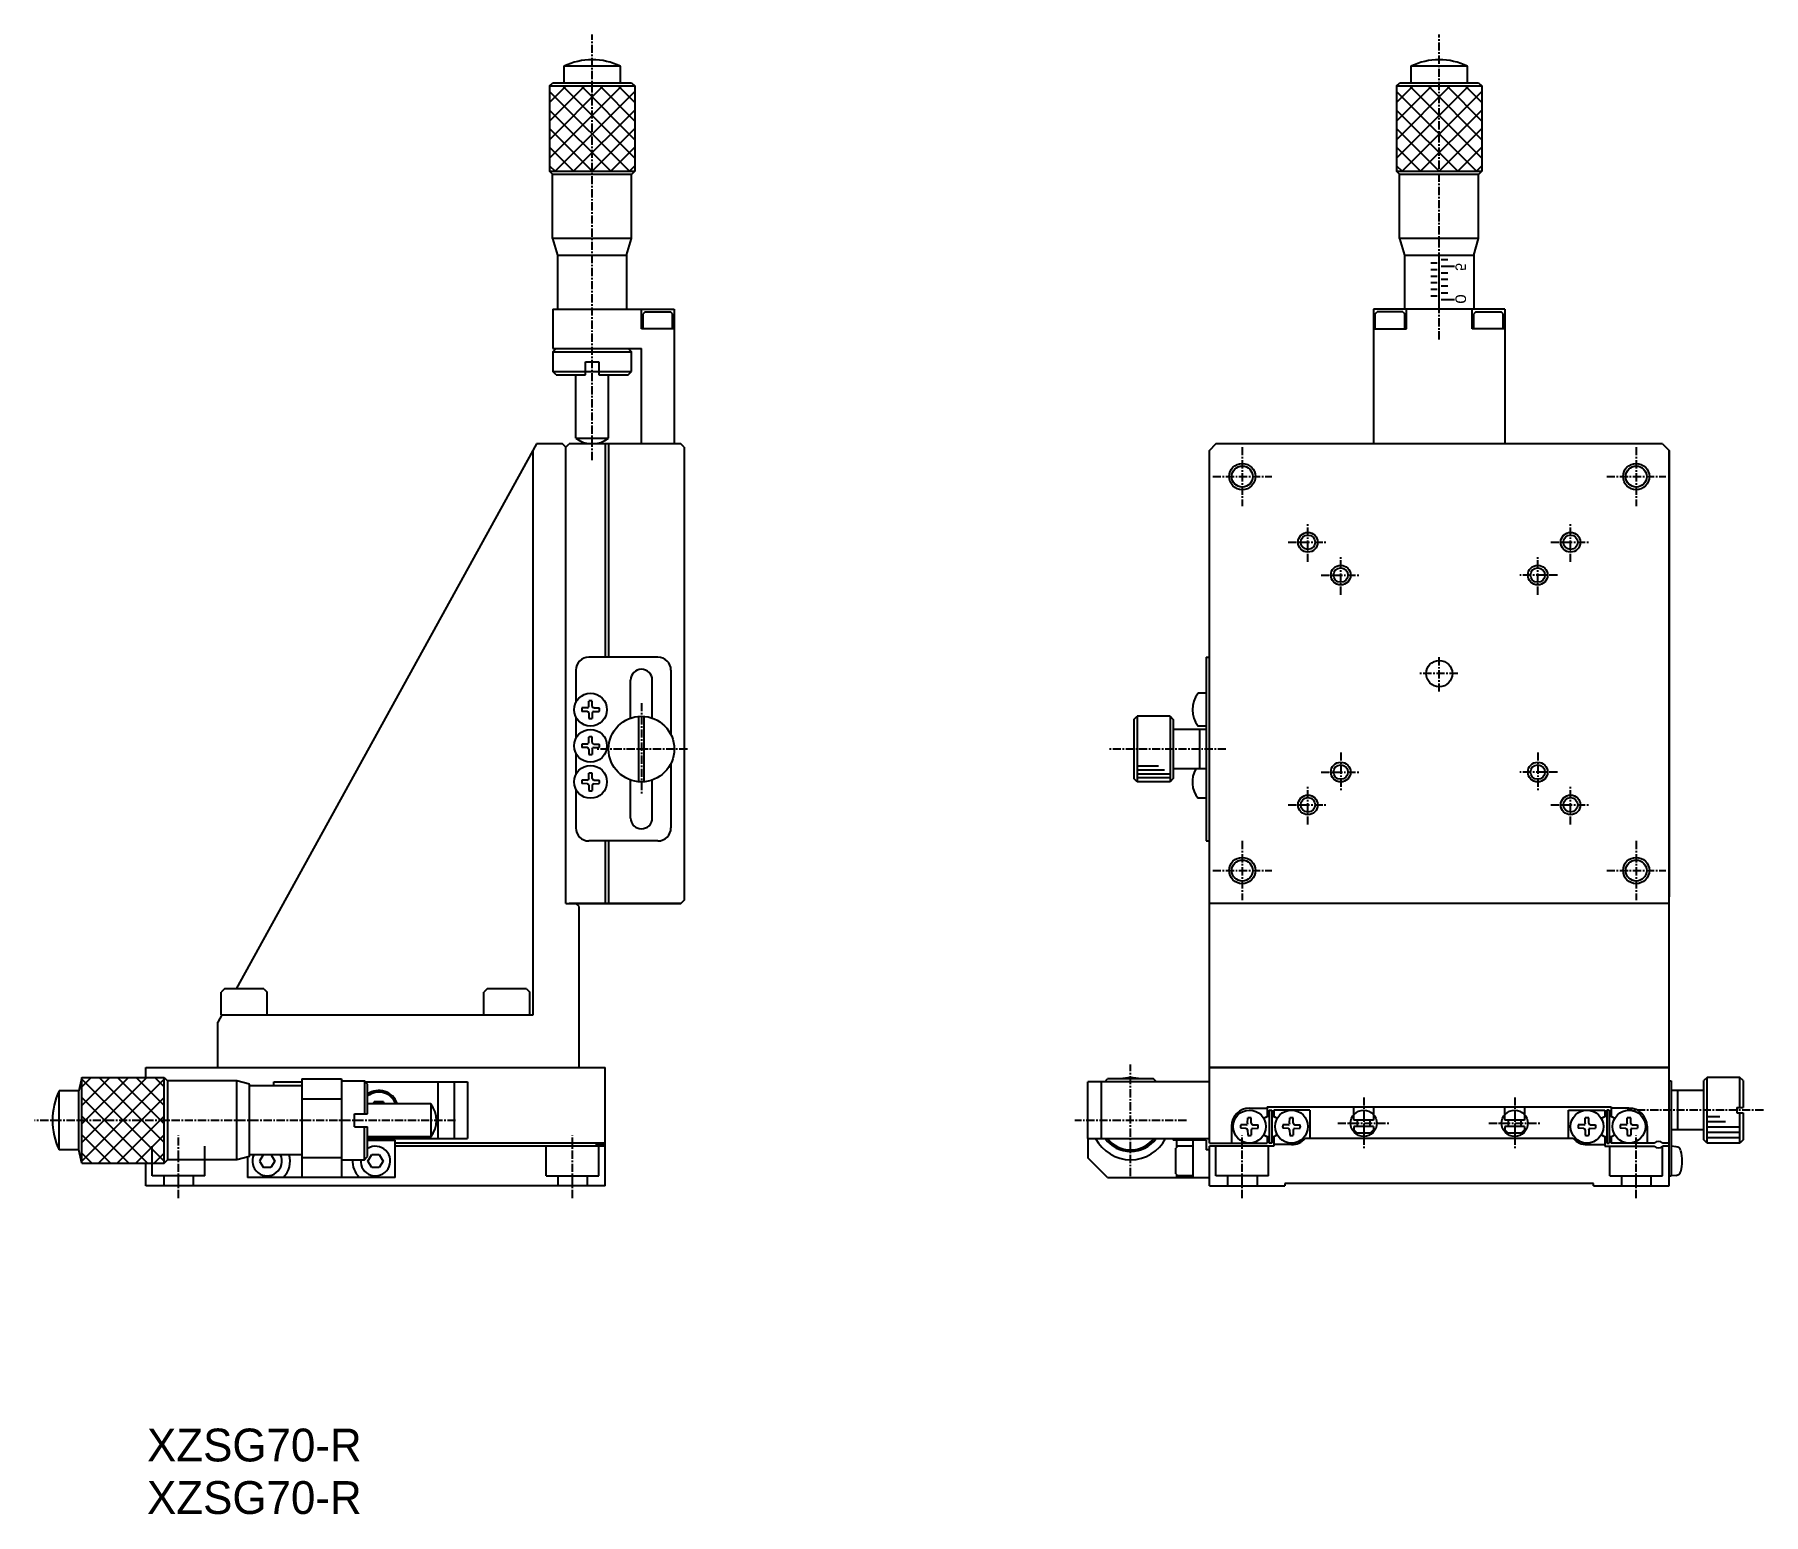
# Model space of a CAD drawing. Extents: x 40 to 303, y -1 to 225.
import ezdxf

# ---------------------------------------------------------------- set-up
doc = ezdxf.new("R2010")
doc.units = 0
doc.linetypes.add('CENTER', pattern=[2, 1.25, -0.25, 0.25, -0.25])
doc.layers.get('0').update_dxf_attribs({"linetype": 'CONTINUOUS'})
doc.layers.add('CENTER', color=1, linetype='CENTER')

msp = doc.modelspace()

# ---------------------------------------------------------------- linework, layer by layer
at = {"color": 3, "linetype": 'CONTINUOUS'}
for p, q in [((128.86, 219.81), (120.26, 219.81)), ((257.86, 219.81), (249.26, 219.81)), ((118.06, 214.28), (120.59, 216.81)), ((118.06, 211.45), (123.42, 216.81)), ((118.06, 208.62), (126.25, 216.81)), ((118.06, 205.8), (129.07, 216.81)), ((118.06, 216.81), (131.06, 216.81)), ((118.06, 215.97), (130.22, 203.81)), ((118.9, 203.81), (131.06, 215.97)), ((120.04, 216.81), (131.06, 205.8)), ((122.87, 216.81), (131.06, 208.62)), ((125.7, 216.81), (131.06, 211.45)), ((128.53, 216.81), (131.06, 214.28)), ((247.06, 214.28), (249.59, 216.81)), ((247.06, 211.45), (252.42, 216.81)), ((247.06, 208.62), (255.24, 216.81)), ((247.06, 205.8), (258.07, 216.81)), ((247.06, 216.81), (260.06, 216.81)), ((247.06, 215.97), (259.22, 203.81)), ((247.9, 203.81), (260.06, 215.97)), ((249.04, 216.81), (260.06, 205.8)), ((251.87, 216.81), (260.06, 208.62)), ((254.7, 216.81), (260.06, 211.45)), ((257.53, 216.81), (260.06, 214.28)), ((118.06, 213.14), (127.39, 203.81)), ((121.73, 203.81), (131.06, 213.14)), ((247.06, 213.14), (256.39, 203.81)), ((250.73, 203.81), (260.06, 213.14)), ((118.06, 210.31), (124.56, 203.81)), ((124.56, 203.81), (131.06, 210.31)), ((247.06, 210.31), (253.56, 203.81)), ((253.56, 203.81), (260.06, 210.31)), ((118.06, 207.48), (121.73, 203.81)), ((127.39, 203.81), (131.06, 207.48)), ((247.06, 207.48), (250.73, 203.81)), ((256.39, 203.81), (260.06, 207.48)), ((118.06, 204.65), (118.9, 203.81)), ((118.06, 203.81), (131.06, 203.81)), ((130.22, 203.81), (131.06, 204.65)), ((247.06, 204.65), (247.9, 203.81)), ((247.06, 203.81), (260.06, 203.81)), ((259.22, 203.81), (260.06, 204.65)), ((253.26, 189.81), (252.26, 189.81)), ((253.56, 182.81), (253.56, 191.06)), ((254.86, 190.31), (253.86, 190.31)), ((253.26, 188.81), (252.26, 188.81)), ((253.26, 187.81), (252.26, 187.81)), ((255.86, 189.31), (253.86, 189.31)), ((254.86, 188.31), (253.86, 188.31)), ((254.86, 187.31), (253.86, 187.31)), ((253.26, 186.81), (252.26, 186.81)), ((253.26, 185.81), (252.26, 185.81)), ((253.26, 184.81), (252.26, 184.81)), ((254.86, 186.31), (253.86, 186.31)), ((253.86, 185.31), (254.86, 185.31)), ((253.86, 184.31), (255.86, 184.31)), ((118.56, 176.31), (130.56, 176.31)), ((118.56, 173.31), (123.56, 173.31)), ((125.56, 173.31), (130.56, 173.31)), ((122.06, 163.19), (127.06, 163.19)), ((207.56, 120.81), (207.56, 110.81)), ((212.56, 120.81), (212.56, 110.81)), ((210.83, 113.21), (207.56, 113.21)), ((211.7, 112.61), (207.56, 112.61)), ((212.56, 112.01), (207.56, 112.01)), ((212.56, 111.41), (207.56, 111.41)), ((43.36, 54.76), (43.36, 63.76)), ((46.86, 52.74), (46.86, 65.78)), ((51.1, 65.78), (46.86, 61.53)), ((53.93, 65.78), (46.86, 58.71)), ((56.76, 65.78), (46.86, 55.88)), ((48.27, 65.78), (46.86, 64.36)), ((59.36, 65.55), (46.86, 53.05)), ((59.36, 53.05), (46.86, 65.55)), ((59.36, 55.88), (49.46, 65.78)), ((59.36, 58.71), (52.29, 65.78)), ((59.36, 61.53), (55.12, 65.78)), ((59.36, 64.36), (57.94, 65.78)), ((59.36, 52.74), (59.36, 65.78)), ((89.86, 65.26), (89.86, 60.26)), ((294.36, 55.81), (294.36, 65.81)), ((299.36, 61.21), (299.36, 65.81)), ((56.84, 52.74), (46.86, 62.72)), ((59.36, 62.72), (49.38, 52.74)), ((99.98, 61.76), (99.98, 56.76)), ((54.01, 52.74), (46.86, 59.89)), ((59.36, 59.89), (52.21, 52.74)), ((89.86, 53.26), (89.86, 58.26)), ((296.27, 59.81), (294.36, 59.81)), ((297.18, 59.01), (294.36, 59.01)), ((299.36, 58.21), (294.36, 58.21)), ((299.36, 55.81), (299.36, 60.41)), ((51.18, 52.74), (46.86, 57.06)), ((59.36, 57.06), (55.04, 52.74)), ((57.56, 50.81), (57.56, 55.31)), ((65.56, 50.81), (65.56, 55.31)), ((117.56, 50.81), (117.56, 55.31)), ((125.56, 50.81), (125.56, 55.31)), ((219.56, 50.81), (219.56, 55.31)), ((227.56, 50.81), (227.56, 55.31)), ((279.56, 50.81), (279.56, 55.31)), ((299.36, 57.41), (294.36, 57.41)), ((299.36, 56.61), (294.36, 56.61)), ((48.35, 52.74), (46.86, 54.24)), ((59.36, 54.24), (57.87, 52.74)), ((287.56, 50.81), (287.56, 55.26)), ((65.56, 50.81), (57.56, 50.81)), ((59.31, 50.81), (59.31, 49.31)), ((63.81, 50.81), (63.81, 49.31)), ((117.56, 50.81), (125.56, 50.81)), ((119.31, 50.81), (119.31, 49.31)), ((123.81, 50.81), (123.81, 49.31)), ((227.56, 50.81), (219.56, 50.81)), ((221.31, 50.81), (221.31, 49.31)), ((225.81, 50.81), (225.81, 49.31)), ((279.56, 50.81), (287.56, 50.81)), ((281.31, 50.81), (281.31, 49.31)), ((285.81, 50.81), (285.81, 49.31))]:
    msp.add_line(p, q, dxfattribs=at)
at = {"color": 7, "linetype": 'CONTINUOUS'}
for p, q in [((120.26, 219.81), (120.26, 217.31)), ((128.86, 217.31), (128.86, 219.81)), ((249.26, 219.81), (249.26, 217.31)), ((257.86, 217.31), (257.86, 219.81)), ((118.06, 216.81), (118.56, 217.31)), ((118.06, 216.81), (118.06, 203.81)), ((118.56, 217.31), (130.56, 217.31)), ((130.56, 217.31), (131.06, 216.81)), ((131.06, 216.81), (131.06, 203.81)), ((247.06, 216.81), (247.56, 217.31)), ((247.06, 216.81), (247.06, 203.81)), ((247.56, 217.31), (259.56, 217.31)), ((259.56, 217.31), (260.06, 216.81)), ((260.06, 216.81), (260.06, 203.81)), ((118.56, 203.31), (118.06, 203.81)), ((118.52, 193.56), (118.52, 203.31)), ((130.56, 203.31), (118.56, 203.31)), ((131.06, 203.81), (130.56, 203.31)), ((130.56, 193.56), (130.56, 203.31)), ((247.56, 203.31), (247.06, 203.81)), ((247.52, 193.56), (247.52, 203.31)), ((259.56, 203.31), (247.56, 203.31)), ((260.06, 203.81), (259.56, 203.31)), ((259.56, 193.56), (259.56, 203.31)), ((130.56, 193.56), (118.56, 193.56)), ((119.31, 191.06), (118.56, 193.56)), ((129.81, 191.06), (130.56, 193.56)), ((259.56, 193.56), (247.56, 193.56)), ((248.31, 191.06), (247.56, 193.56)), ((258.81, 191.06), (259.56, 193.56)), ((119.31, 191.06), (129.81, 191.06)), ((119.31, 182.81), (119.31, 191.06)), ((129.81, 191.06), (129.81, 182.81)), ((248.31, 191.06), (258.81, 191.06)), ((248.31, 182.81), (248.31, 191.06)), ((258.81, 191.06), (258.81, 182.81)), ((118.56, 182.81), (118.56, 176.81)), ((118.56, 182.81), (137.06, 182.81)), ((132.06, 179.81), (132.06, 182.81)), ((132.61, 182.41), (132.31, 182.11)), ((132.31, 179.81), (132.31, 182.11)), ((132.61, 182.41), (136.51, 182.41)), ((136.81, 182.11), (136.51, 182.41)), ((136.81, 179.81), (136.81, 182.11)), ((137.06, 182.81), (137.06, 162.31)), ((243.56, 182.81), (243.56, 162.26)), ((263.56, 182.81), (243.56, 182.81)), ((243.81, 182.11), (244.11, 182.41)), ((243.81, 179.81), (243.81, 182.11)), ((248.01, 182.41), (244.11, 182.41)), ((248.01, 182.41), (248.31, 182.11)), ((248.31, 179.81), (248.31, 182.11)), ((248.56, 179.81), (248.56, 182.81)), ((258.56, 179.81), (258.56, 182.81)), ((259.11, 182.41), (258.81, 182.11)), ((258.81, 179.81), (258.81, 182.11)), ((259.11, 182.41), (263.01, 182.41)), ((263.31, 182.11), (263.01, 182.41)), ((263.31, 179.81), (263.31, 182.11)), ((263.56, 182.81), (263.56, 162.26)), ((137.06, 179.81), (132.06, 179.81)), ((243.56, 179.81), (248.56, 179.81)), ((263.56, 179.81), (258.56, 179.81)), ((118.56, 176.31), (119.06, 176.81)), ((118.56, 176.81), (132.06, 176.81)), ((130.06, 176.81), (130.56, 176.31)), ((132.06, 162.31), (132.06, 176.81)), ((118.56, 176.31), (118.56, 173.31)), ((123.56, 172.81), (123.56, 174.81)), ((123.56, 174.81), (125.56, 174.81)), ((125.56, 174.81), (125.56, 172.81)), ((130.56, 173.31), (130.56, 176.31)), ((119.06, 172.81), (118.56, 173.31)), ((119.06, 172.81), (123.56, 172.81)), ((122.06, 163.19), (122.06, 172.81)), ((123.56, 173.31), (125.56, 173.31)), ((125.56, 172.81), (130.06, 172.81)), ((127.06, 163.19), (127.06, 172.81)), ((130.06, 172.81), (130.56, 173.31)), ((116.06, 162.31), (70.36, 79.31)), ((115.56, 75.31), (115.56, 161.22)), ((120.06, 162.31), (116.06, 162.31)), ((120.56, 161.81), (120.06, 162.31)), ((120.56, 161.81), (121.06, 162.31)), ((120.56, 161.81), (121.06, 162.31)), ((120.56, 92.31), (120.56, 161.81)), ((138.06, 162.31), (121.06, 162.31)), ((126.56, 162.31), (126.56, 129.81)), ((127.06, 162.31), (127.06, 129.81)), ((138.56, 161.81), (138.06, 162.31)), ((138.56, 161.81), (138.56, 92.81)), ((218.56, 161.31), (219.56, 162.31)), ((219.56, 162.31), (218.56, 161.31)), ((218.56, 67.31), (218.56, 161.31)), ((287.56, 162.31), (219.56, 162.31)), ((287.56, 162.31), (219.56, 162.31)), ((287.56, 162.31), (288.56, 161.31)), ((287.56, 162.31), (288.56, 161.31)), ((288.56, 67.31), (288.56, 161.31)), ((288.56, 161.31), (288.56, 93.31)), ((134.56, 129.81), (124.06, 129.81)), ((218.06, 129.81), (218.06, 101.81)), ((218.06, 129.81), (218.56, 129.81)), ((122.06, 127.81), (122.06, 122.9)), ((136.56, 127.81), (136.56, 117.99)), ((130.41, 120.45), (130.41, 126.31)), ((133.71, 120.59), (133.71, 126.31)), ((218.06, 124.31), (216.84, 124.31)), ((123.83, 122.08), (122.98, 122.07)), ((123.83, 121.54), (122.98, 121.55)), ((123.83, 122.08), (123.96, 122.14)), ((123.83, 121.54), (123.96, 121.48)), ((124.03, 122.31), (123.96, 122.14)), ((124.03, 121.31), (123.96, 121.48)), ((124.03, 122.31), (124.05, 123.13)), ((124.03, 121.31), (124.05, 120.49)), ((124.58, 122.31), (124.57, 123.13)), ((124.58, 121.31), (124.57, 120.49)), ((124.58, 122.31), (124.66, 122.14)), ((124.58, 121.31), (124.66, 121.48)), ((124.79, 122.08), (124.66, 122.14)), ((124.79, 121.54), (124.66, 121.48)), ((124.79, 122.08), (125.63, 122.07)), ((124.79, 121.54), (125.63, 121.55)), ((122.06, 120.72), (122.06, 117.4)), ((131.66, 110.83), (131.66, 120.79)), ((132.46, 110.83), (132.46, 120.79)), ((207.06, 120.31), (207.56, 120.81)), ((207.06, 120.31), (207.06, 111.31)), ((212.56, 120.81), (207.56, 120.81)), ((212.56, 120.81), (213.06, 120.31)), ((213.06, 120.31), (213.06, 111.31)), ((218.06, 118.81), (213.06, 118.81)), ((218.06, 119.31), (216.84, 119.31)), ((217.06, 118.81), (217.06, 112.81)), ((123.83, 116.58), (122.98, 116.57)), ((123.83, 116.04), (122.98, 116.05)), ((123.83, 116.58), (123.96, 116.64)), ((123.83, 116.04), (123.96, 115.98)), ((124.03, 116.81), (123.96, 116.64)), ((124.03, 115.81), (123.96, 115.98)), ((124.03, 116.81), (124.05, 117.63)), ((124.58, 116.81), (124.57, 117.63)), ((124.58, 116.81), (124.66, 116.64)), ((124.58, 115.81), (124.66, 115.98)), ((124.79, 116.58), (124.66, 116.64)), ((124.79, 116.04), (124.66, 115.98)), ((124.79, 116.58), (125.63, 116.57)), ((124.79, 116.04), (125.63, 116.05)), ((122.06, 115.22), (122.06, 111.9)), ((124.03, 115.81), (124.05, 114.99)), ((124.58, 115.81), (124.57, 114.99)), ((136.56, 113.63), (136.56, 103.81)), ((123.83, 111.08), (122.98, 111.07)), ((123.83, 111.08), (123.96, 111.14)), ((124.03, 111.31), (123.96, 111.14)), ((124.03, 111.31), (124.05, 112.13)), ((124.58, 111.31), (124.57, 112.13)), ((124.58, 111.31), (124.66, 111.14)), ((124.79, 111.08), (124.66, 111.14)), ((124.79, 111.08), (125.63, 111.07)), ((130.41, 105.31), (130.41, 111.16)), ((133.71, 105.31), (133.71, 111.02)), ((207.56, 110.81), (207.06, 111.31)), ((212.56, 110.81), (207.56, 110.81)), ((213.06, 111.31), (212.56, 110.81)), ((218.06, 112.81), (213.06, 112.81)), ((122.06, 109.72), (122.06, 103.81)), ((123.83, 110.54), (122.98, 110.55)), ((123.83, 110.54), (123.96, 110.48)), ((124.03, 110.31), (123.96, 110.48)), ((124.03, 110.31), (124.05, 109.49)), ((124.58, 110.31), (124.57, 109.49)), ((124.58, 110.31), (124.66, 110.48)), ((124.79, 110.54), (124.66, 110.48)), ((124.79, 110.54), (125.63, 110.55)), ((218.06, 108.31), (216.84, 108.31)), ((134.56, 101.81), (124.06, 101.81)), ((126.56, 101.81), (126.56, 92.31)), ((127.06, 101.81), (127.06, 92.31)), ((218.06, 101.81), (218.56, 101.81)), ((120.56, 92.31), (138.06, 92.31)), ((138.06, 92.31), (121.06, 92.31)), ((122.56, 91.81), (122.06, 92.31)), ((138.56, 92.81), (138.06, 92.31)), ((138.06, 92.31), (138.56, 92.81)), ((288.56, 92.31), (218.56, 92.31)), ((122.56, 67.31), (122.56, 91.81)), ((68.56, 79.31), (68.06, 78.81)), ((74.56, 79.31), (68.56, 79.31)), ((74.56, 79.31), (75.06, 78.81)), ((108.56, 79.31), (108.06, 78.81)), ((114.56, 79.31), (108.56, 79.31)), ((114.56, 79.31), (115.06, 78.81)), ((68.06, 75.31), (68.06, 78.81)), ((75.06, 75.31), (75.06, 78.81)), ((108.06, 75.31), (108.06, 78.81)), ((115.06, 75.31), (115.06, 78.81)), ((68.16, 75.31), (67.56, 74.22)), ((67.56, 67.31), (67.56, 74.22)), ((68.06, 75.31), (115.56, 75.31)), ((56.56, 65.73), (56.56, 67.31)), ((56.56, 67.31), (126.56, 67.31)), ((126.56, 49.31), (126.56, 67.31)), ((288.56, 67.31), (218.56, 67.31)), ((218.56, 55.81), (218.56, 67.31)), ((218.56, 67.31), (288.56, 67.31)), ((288.56, 49.31), (288.56, 67.31)), ((46.36, 63.76), (43.36, 63.76)), ((46.86, 65.78), (46.36, 63.76)), ((46.36, 54.76), (46.36, 63.76)), ((46.86, 65.78), (59.36, 65.78)), ((59.36, 65.78), (59.86, 65.28)), ((59.86, 65.28), (59.86, 53.24)), ((70.43, 65.28), (59.86, 65.28)), ((72.36, 64.76), (70.43, 65.28)), ((70.43, 53.24), (70.43, 65.24)), ((72.36, 53.76), (72.36, 64.76)), ((80.36, 64.51), (72.36, 64.51)), ((76.06, 65.11), (80.36, 65.11)), ((76.06, 64.51), (76.06, 65.11)), ((80.36, 65.56), (80.36, 50.56)), ((80.36, 65.56), (86.36, 65.56)), ((86.36, 65.56), (86.36, 50.56)), ((86.36, 65.26), (89.86, 65.26)), ((90.36, 64.76), (89.86, 65.26)), ((90.01, 65.11), (105.56, 65.11)), ((90.36, 60.26), (90.36, 64.76)), ((101.06, 65.11), (101.06, 56.51)), ((103.56, 65.11), (103.56, 56.51)), ((105.56, 65.11), (105.56, 56.51)), ((200.06, 56.51), (200.06, 65.11)), ((218.56, 65.11), (200.06, 65.11)), ((202.06, 65.11), (202.06, 56.51)), ((202.61, 65.11), (203.06, 65.56)), ((210.06, 65.56), (203.06, 65.56)), ((210.51, 65.11), (210.06, 65.56)), ((288.56, 65.26), (288.86, 65.26)), ((288.86, 65.26), (288.86, 50.76)), ((293.86, 63.81), (288.86, 63.81)), ((289.86, 63.81), (289.86, 57.81)), ((294.36, 65.81), (293.86, 65.31)), ((293.86, 56.31), (293.86, 65.31)), ((299.36, 65.81), (294.36, 65.81)), ((299.86, 65.31), (299.36, 65.81)), ((299.86, 65.31), (299.86, 61.21)), ((80.36, 62.56), (86.36, 62.56)), ((99.98, 61.76), (90.36, 61.76)), ((91.16, 61.76), (91.34, 62.06)), ((92.78, 62.06), (91.34, 62.06)), ((92.95, 61.76), (92.78, 62.06)), ((224.66, 61.11), (227.36, 61.11)), ((227.36, 61.31), (227.36, 59.86)), ((227.36, 61.31), (279.76, 61.31)), ((227.66, 60.81), (227.66, 55.81)), ((227.66, 60.81), (228.06, 60.81)), ((228.06, 60.81), (228.06, 55.81)), ((233.86, 60.81), (228.36, 60.81)), ((228.36, 60.81), (228.36, 59.86)), ((233.86, 60.81), (233.86, 56.51)), ((240.56, 59.31), (240.56, 61.31)), ((243.56, 61.31), (243.56, 59.31)), ((263.56, 59.31), (263.56, 61.31)), ((266.56, 61.31), (266.56, 59.31)), ((273.26, 56.51), (273.26, 60.81)), ((273.26, 60.81), (278.76, 60.81)), ((278.76, 60.81), (278.76, 59.86)), ((279.06, 60.81), (279.06, 55.81)), ((279.46, 60.81), (279.06, 60.81)), ((279.46, 60.81), (279.46, 55.81)), ((279.76, 61.31), (279.76, 59.86)), ((282.46, 61.11), (279.76, 61.11)), ((298.86, 61.21), (299.86, 61.21)), ((298.86, 61.21), (298.86, 60.41)), ((88.36, 58.26), (88.36, 60.26)), ((88.36, 60.26), (90.36, 60.26)), ((88.36, 58.26), (90.36, 58.26)), ((90.36, 53.76), (90.36, 58.26)), ((221.91, 58.36), (221.91, 55.81)), ((224.18, 58.58), (223.33, 58.57)), ((224.18, 58.04), (223.33, 58.05)), ((224.18, 58.58), (224.31, 58.64)), ((224.18, 58.04), (224.31, 57.98)), ((224.38, 58.81), (224.31, 58.64)), ((224.38, 57.81), (224.31, 57.98)), ((224.38, 58.81), (224.4, 59.63)), ((224.93, 58.81), (224.92, 59.63)), ((224.93, 58.81), (225.01, 58.64)), ((224.93, 57.81), (225.01, 57.98)), ((225.14, 58.58), (225.01, 58.64)), ((225.14, 58.04), (225.01, 57.98)), ((225.14, 58.58), (225.98, 58.57)), ((225.14, 58.04), (225.98, 58.05)), ((227.06, 59.69), (227.36, 59.86)), ((228.66, 59.69), (228.36, 59.86)), ((230.58, 58.58), (229.73, 58.57)), ((230.58, 58.04), (229.73, 58.05)), ((230.58, 58.58), (230.71, 58.64)), ((230.58, 58.04), (230.71, 57.98)), ((230.78, 58.81), (230.71, 58.64)), ((230.78, 57.81), (230.71, 57.98)), ((230.78, 58.81), (230.8, 59.63)), ((231.33, 58.81), (231.32, 59.63)), ((231.33, 58.81), (231.41, 58.64)), ((231.33, 57.81), (231.41, 57.98)), ((231.54, 58.58), (231.41, 58.64)), ((231.54, 58.04), (231.41, 57.98)), ((231.54, 58.58), (232.38, 58.57)), ((231.54, 58.04), (232.38, 58.05)), ((243.56, 59.31), (240.56, 59.31)), ((243.56, 58.31), (240.56, 58.31)), ((240.56, 58.31), (240.56, 57.81)), ((241.06, 59.31), (241.06, 58.31)), ((243.06, 58.31), (243.06, 59.31)), ((243.56, 58.31), (243.56, 57.81)), ((266.56, 59.31), (263.56, 59.31)), ((266.56, 58.31), (263.56, 58.31)), ((263.56, 58.31), (263.56, 57.81)), ((264.06, 59.31), (264.06, 58.31)), ((266.06, 58.31), (266.06, 59.31)), ((266.56, 58.31), (266.56, 57.81)), ((275.58, 58.58), (274.73, 58.57)), ((275.58, 58.04), (274.73, 58.05)), ((275.58, 58.58), (275.71, 58.64)), ((275.58, 58.04), (275.71, 57.98)), ((275.78, 58.81), (275.71, 58.64)), ((275.78, 57.81), (275.71, 57.98)), ((275.78, 58.81), (275.8, 59.63)), ((276.33, 58.81), (276.32, 59.63)), ((276.33, 58.81), (276.41, 58.64)), ((276.33, 57.81), (276.41, 57.98)), ((276.54, 58.58), (276.41, 58.64)), ((276.54, 58.04), (276.41, 57.98)), ((276.54, 58.58), (277.38, 58.57)), ((276.54, 58.04), (277.38, 58.05)), ((278.46, 59.69), (278.76, 59.86)), ((280.06, 59.69), (279.76, 59.86)), ((281.98, 58.58), (281.13, 58.57)), ((281.98, 58.04), (281.13, 58.05)), ((281.98, 58.58), (282.11, 58.64)), ((281.98, 58.04), (282.11, 57.98)), ((282.18, 58.81), (282.11, 58.64)), ((282.18, 57.81), (282.11, 57.98)), ((282.18, 58.81), (282.2, 59.63)), ((282.73, 58.81), (282.72, 59.63)), ((282.73, 58.81), (282.81, 58.64)), ((282.73, 57.81), (282.81, 57.98)), ((282.94, 58.58), (282.81, 58.64)), ((282.94, 58.04), (282.81, 57.98)), ((282.94, 58.58), (283.78, 58.57)), ((282.94, 58.04), (283.78, 58.05)), ((285.21, 58.36), (285.21, 55.81)), ((298.86, 60.41), (299.86, 60.41)), ((299.86, 60.41), (299.86, 56.31)), ((99.98, 56.76), (90.36, 56.76)), ((90.36, 56.51), (105.56, 56.51)), ((90.36, 56.26), (94.56, 56.26)), ((94.56, 50.56), (94.56, 56.26)), ((126.56, 55.81), (94.56, 55.81)), ((126.56, 55.31), (94.56, 55.31)), ((125.16, 55.56), (125.16, 55.81)), ((125.16, 55.56), (126.56, 55.56)), ((200.06, 56.51), (218.56, 56.51)), ((200.06, 56.51), (200.06, 53.56)), ((213.06, 56.51), (213.06, 56.26)), ((218.06, 56.26), (213.06, 56.26)), ((213.76, 55.31), (213.46, 55.01)), ((213.56, 56.26), (213.56, 55.11)), ((216.06, 55.31), (213.76, 55.31)), ((216.06, 56.26), (216.06, 50.56)), ((216.06, 55.31), (216.06, 50.81)), ((218.06, 56.26), (218.06, 54.76)), ((218.56, 55.81), (227.36, 55.81)), ((228.36, 55.31), (218.56, 55.31)), ((218.56, 49.31), (218.56, 55.31)), ((224.38, 57.81), (224.4, 56.99)), ((224.93, 57.81), (224.92, 56.99)), ((227.06, 56.93), (227.36, 56.76)), ((227.36, 56.76), (227.36, 55.81)), ((228.06, 55.81), (227.66, 55.81)), ((228.66, 56.93), (228.36, 56.76)), ((228.36, 56.76), (228.36, 55.31)), ((231.06, 55.56), (228.36, 55.56)), ((230.78, 57.81), (230.8, 56.99)), ((231.33, 57.81), (231.32, 56.99)), ((273.98, 56.51), (233.14, 56.51)), ((241.06, 57.31), (240.56, 57.81)), ((243.06, 57.31), (241.06, 57.31)), ((243.06, 57.31), (243.56, 57.81)), ((264.06, 57.31), (263.56, 57.81)), ((266.06, 57.31), (264.06, 57.31)), ((266.06, 57.31), (266.56, 57.81)), ((275.78, 57.81), (275.8, 56.99)), ((276.06, 55.56), (278.76, 55.56)), ((276.33, 57.81), (276.32, 56.99)), ((278.46, 56.93), (278.76, 56.76)), ((278.76, 56.76), (278.76, 55.31)), ((278.76, 55.31), (286.3, 55.31)), ((279.06, 55.81), (279.46, 55.81)), ((280.06, 56.93), (279.76, 56.76)), ((279.76, 56.76), (279.76, 55.81)), ((286.3, 55.81), (279.76, 55.81)), ((282.18, 57.81), (282.2, 56.99)), ((282.73, 57.81), (282.72, 56.99)), ((288.56, 55.81), (287.62, 55.81)), ((288.56, 55.31), (287.62, 55.31)), ((293.86, 57.81), (288.86, 57.81)), ((289.64, 55.24), (288.86, 55.31)), ((294.36, 55.81), (293.86, 56.31)), ((299.36, 55.81), (294.36, 55.81)), ((299.86, 56.31), (299.36, 55.81)), ((46.36, 54.76), (43.36, 54.76)), ((46.86, 52.74), (46.36, 54.76)), ((46.86, 52.74), (59.36, 52.74)), ((56.56, 49.31), (56.56, 52.69)), ((59.36, 52.74), (59.86, 53.24)), ((70.43, 53.24), (59.86, 53.24)), ((72.36, 53.76), (70.43, 53.24)), ((72.06, 53.68), (72.06, 50.56)), ((80.36, 54.01), (72.36, 54.01)), ((74.45, 54.01), (73.9, 53.06)), ((73.9, 53.06), (74.48, 52.06)), ((76.21, 53.06), (75.64, 52.06)), ((75.67, 54.01), (76.21, 53.06)), ((86.36, 53.56), (80.36, 53.56)), ((86.36, 53.26), (89.86, 53.26)), ((89.86, 53.26), (90.36, 53.76)), ((90.4, 53.06), (90.98, 54.06)), ((90.98, 52.06), (90.4, 53.06)), ((90.98, 54.06), (92.14, 54.06)), ((92.14, 54.06), (92.71, 53.06)), ((92.71, 53.06), (92.14, 52.06)), ((203.06, 50.56), (200.06, 53.56)), ((213.46, 51.11), (213.46, 55.01)), ((218.56, 54.76), (218.06, 54.76)), ((94.56, 50.56), (72.06, 50.56)), ((75.64, 52.06), (74.48, 52.06)), ((92.14, 52.06), (90.98, 52.06)), ((203.06, 50.56), (218.56, 50.56)), ((213.46, 51.11), (213.76, 50.81)), ((213.56, 51.01), (213.56, 50.56)), ((216.06, 50.81), (213.76, 50.81)), ((288.86, 50.76), (288.56, 50.76)), ((289.64, 50.88), (288.86, 50.81)), ((126.56, 49.31), (56.56, 49.31)), ((218.56, 49.31), (230.06, 49.31)), ((230.06, 49.66), (230.06, 49.31)), ((277.06, 49.66), (230.06, 49.66)), ((277.06, 49.31), (277.06, 49.66)), ((277.06, 49.31), (288.56, 49.31))]:
    msp.add_line(p, q, dxfattribs=at)
at = {"color": 3, "linetype": 'CONTINUOUS'}
for centre, radius in [((223.56, 157.31), 2), ((283.56, 157.31), 2), ((233.56, 147.31), 1.5), ((273.56, 147.31), 1.5), ((238.56, 142.31), 1.5), ((268.56, 142.31), 1.5), ((238.56, 112.31), 1.5), ((268.56, 112.31), 1.5), ((233.56, 107.31), 1.5), ((273.56, 107.31), 1.5), ((223.56, 97.31), 2), ((283.56, 97.31), 2), ((242.06, 58.81), 2), ((265.06, 58.81), 2)]:
    msp.add_circle(centre, radius, dxfattribs=at)
at = {"color": 7, "linetype": 'CONTINUOUS'}
for centre, radius in [((223.56, 157.31), 1.6), ((283.56, 157.31), 1.6), ((233.56, 147.31), 1.1), ((273.56, 147.31), 1.1), ((238.56, 142.31), 1.1), ((268.56, 142.31), 1.1), ((253.56, 127.31), 2), ((124.31, 121.81), 2.5), ((124.31, 116.31), 2.5), ((132.06, 115.81), 5), ((124.31, 110.81), 2.5), ((238.56, 112.31), 1.1), ((268.56, 112.31), 1.1), ((233.56, 107.31), 1.1), ((273.56, 107.31), 1.1), ((223.56, 97.31), 1.6), ((283.56, 97.31), 1.6), ((224.66, 58.31), 2.5), ((231.06, 58.31), 2.5), ((276.06, 58.31), 2.5), ((282.46, 58.31), 2.5)]:
    msp.add_circle(centre, radius, dxfattribs=at)
for centre, radius, start, end in [((124.56, 211.06), 9.75, 63.8162, 116.1838), ((253.56, 211.06), 9.75, 63.8162, 116.1838), ((124.56, 166.31), 4, 231.3178, 308.6822), ((124.06, 127.81), 2, 90, 180), ((134.56, 127.81), 2, 0, 90), ((132.06, 126.31), 1.65, 0, 180), ((219.96, 121.81), 4, 141.3178, 218.6822), ((124.31, 121.81), 1.35, 168.8959, 191.1041), ((124.31, 121.81), 1.35, 78.8959, 101.1041), ((124.31, 121.81), 1.35, 348.8959, 11.1041), ((124.31, 121.81), 1.35, 258.8959, 281.1041), ((124.31, 116.31), 1.35, 168.8959, 191.1041), ((124.31, 116.31), 1.35, 78.8959, 101.1041), ((124.31, 116.31), 1.35, 348.8959, 11.1041), ((124.31, 116.31), 1.35, 258.8959, 281.1041), ((124.31, 110.81), 1.35, 168.8959, 191.1041), ((124.31, 110.81), 1.35, 78.8959, 101.1041), ((124.31, 110.81), 1.35, 348.8959, 11.1041), ((219.96, 110.81), 4, 150, 218.6822), ((124.31, 110.81), 1.35, 258.8959, 281.1041), ((124.06, 103.81), 2, 180, 270), ((132.06, 105.31), 1.65, 180, 0), ((134.56, 103.81), 2, 270, 0), ((52.98, 59.26), 10.62, 154.9423, 205.0577), ((92.06, 60.81), 3, 20.4873, 124.5181), ((92.06, 60.81), 2.75, 22.4463, 128.1835), ((206.56, 59.26), 6.5, 75.75, 104.25), ((96.86, 59.26), 4, 321.2775, 38.6822), ((224.66, 58.36), 2.75, 90, 180), ((282.46, 58.36), 2.75, 0, 90), ((224.66, 58.31), 1.35, 168.8959, 191.1041), ((224.66, 58.31), 1.35, 78.8959, 101.1041), ((224.66, 58.31), 1.35, 348.8959, 11.1041), ((227.86, 58.31), 1.59, 97.2376, 129.8488), ((227.97, 58.19), 1.75, 121.3783, 130.324), ((227.86, 58.31), 1.59, 50.1512, 82.7624), ((227.74, 58.19), 1.75, 49.676, 58.6217), ((231.06, 58.31), 1.35, 168.8959, 191.1041), ((231.06, 58.31), 1.35, 78.8959, 101.1041), ((231.06, 58.31), 1.35, 348.8959, 11.1041), ((276.06, 58.31), 1.35, 168.8959, 191.1041), ((276.06, 58.31), 1.35, 78.8959, 101.1041), ((276.06, 58.31), 1.35, 348.8959, 11.1041), ((279.26, 58.31), 1.59, 97.2376, 129.8488), ((279.37, 58.19), 1.75, 121.3783, 130.324), ((279.26, 58.31), 1.59, 50.1512, 82.7624), ((279.14, 58.19), 1.75, 49.676, 58.6217), ((282.46, 58.31), 1.35, 168.8959, 191.1041), ((282.46, 58.31), 1.35, 78.8959, 101.1041), ((282.46, 58.31), 1.35, 348.8959, 11.1041), ((91.56, 53.06), 2.25, 174.9003, 122.231), ((206.56, 59.26), 6, 207.2796, 332.7204), ((206.56, 59.26), 4.5, 217.6699, 322.3301), ((224.66, 58.31), 1.35, 258.8959, 281.1041), ((227.97, 58.42), 1.75, 229.676, 238.6217), ((227.86, 58.31), 1.59, 230.1512, 262.7624), ((227.86, 58.31), 1.59, 277.2376, 309.8488), ((227.74, 58.42), 1.75, 301.3783, 310.324), ((231.06, 58.31), 1.35, 258.8959, 281.1041), ((231.06, 58.31), 2.75, 270, 319.1148), ((276.06, 58.31), 2.75, 220.8852, 270), ((276.06, 58.31), 1.35, 258.8959, 281.1041), ((279.37, 58.42), 1.75, 229.676, 238.6217), ((279.26, 58.31), 1.59, 230.1512, 262.7624), ((279.26, 58.31), 1.59, 277.2376, 309.8488), ((279.14, 58.42), 1.75, 301.3783, 310.324), ((282.46, 58.31), 1.35, 258.8959, 281.1041), ((286.96, 55.06), 1, 48.5904, 131.4096), ((286.96, 56.06), 1, 228.5904, 311.4096), ((75.06, 53.06), 2.25, 155.025, 24.975), ((75.06, 53.06), 3.5, 314.4153, 15.7493), ((91.56, 53.06), 3.5, 176.7242, 225.5847), ((289.57, 54.44), 0.8, 15.4427, 85), ((284.56, 53.06), 6, 344.5573, 15.2816), ((289.57, 51.68), 0.8, 275, 344.5573)]:
    msp.add_arc(centre, radius, start, end, dxfattribs=at)
at = {"color": 3, "linetype": 'CONTINUOUS'}
msp.add_arc((206.56, 59.26), 4.75, 215.3765, 324.6235, dxfattribs=at)
at = {"layer": 'CENTER', "color": 1, "linetype": 'CENTER'}
for p, q in [((124.56, 159.84), (124.56, 224.64)), ((253.56, 178.19), (253.56, 224.64)), ((223.56, 161.81), (223.56, 152.81)), ((283.56, 161.81), (283.56, 152.81)), ((219.06, 157.31), (228.06, 157.31)), ((279.06, 157.31), (288.06, 157.31)), ((233.56, 144.31), (233.56, 150.31)), ((273.56, 144.31), (273.56, 150.31)), ((230.56, 147.31), (236.56, 147.31)), ((238.56, 139.31), (238.56, 145.31)), ((268.56, 139.31), (268.56, 145.31)), ((270.56, 147.31), (276.56, 147.31)), ((235.56, 142.31), (241.56, 142.31)), ((271.56, 142.31), (265.56, 142.31)), ((253.56, 124.56), (253.56, 129.96)), ((256.38, 127.31), (250.42, 127.31)), ((132.06, 122.81), (132.06, 108.81)), ((139.06, 115.81), (125.06, 115.81)), ((221.08, 115.81), (203.19, 115.81)), ((238.56, 115.31), (238.56, 109.31)), ((268.56, 115.31), (268.56, 109.31)), ((235.56, 112.31), (241.56, 112.31)), ((271.56, 112.31), (265.56, 112.31)), ((233.56, 104.31), (233.56, 110.31)), ((273.56, 104.31), (273.56, 110.31)), ((230.56, 107.31), (236.56, 107.31)), ((270.56, 107.31), (276.56, 107.31)), ((223.56, 101.81), (223.56, 92.81)), ((283.56, 101.81), (283.56, 92.81)), ((219.06, 97.31), (228.06, 97.31)), ((279.06, 97.31), (288.06, 97.31)), ((206.56, 50.76), (206.56, 67.76)), ((242.06, 62.76), (242.06, 54.86)), ((265.06, 62.76), (265.06, 54.86)), ((302.93, 60.81), (282.2, 60.81)), ((103.75, 59.26), (39.64, 59.26)), ((215.06, 59.26), (198.06, 59.26)), ((238.11, 58.81), (246.01, 58.81)), ((261.11, 58.81), (269.01, 58.81)), ((61.56, 47.41), (61.56, 56.94)), ((121.56, 47.41), (121.56, 56.94)), ((223.56, 47.41), (223.56, 56.94)), ((283.56, 47.41), (283.56, 56.94))]:
    msp.add_line(p, q, dxfattribs=at)

# ---------------------------------------------------------------- texts
at = {"color": 3, "linetype": 'CONTINUOUS', "text_generation_flag": 2}
msp.add_text('5', height=1.6, rotation=270, dxfattribs=at).set_placement((256.03, 188.65))
at = {"color": 3, "linetype": 'CONTINUOUS', "text_generation_flag": 2, "width": 1.2}
msp.add_text('0', height=1.6, rotation=270, dxfattribs=at).set_placement((256.03, 183.65))
at = {"color": 7, "linetype": 'CONTINUOUS'}
for p in [(56.76, 7.31), (56.76, -0.69)]:
    msp.add_text('XZSG70-R', height=5, dxfattribs=at).set_placement(p)

doc.saveas('drawing.dxf')
